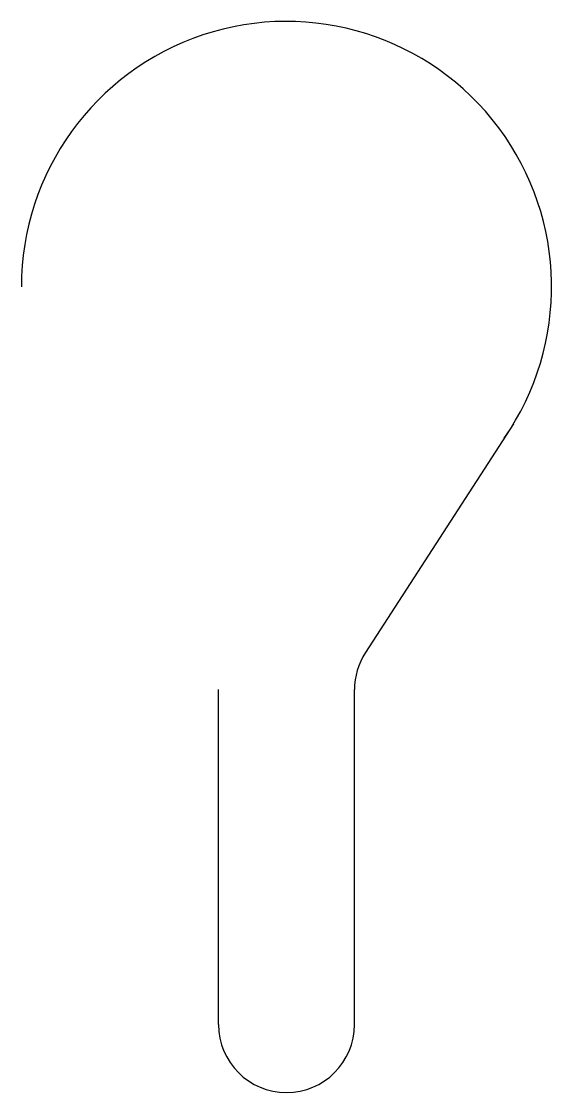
# Model space of a CAD drawing. Header units: millimetres. Extents: x -178 to 178, y -541 to 178.
import ezdxf

# ---------------------------------------------------------------- set-up
doc = ezdxf.new("R2010")
doc.units = ezdxf.units.MM

msp = doc.modelspace()

# ---------------------------------------------------------------- linework, layer by layer
for p, q in [((152.477696, -91.839818), (52.987968, -245.419805)), ((-45.651136, -494.867572), (-45.651136, -270.239964)), ((45.651136, -494.867572), (45.651136, -270.239964))]:
    msp.add_line(p, q)
msp.add_arc((0, 0), 178, 325.19059, 180)
at = {"color": 1}
for centre, start, end in [((91.302272, -270.239964), 147.064673, 180), ((0, -494.867572), 180, 0)]:
    msp.add_arc(centre, 45.651136, start, end, dxfattribs=at)

doc.saveas('drawing.dxf')
